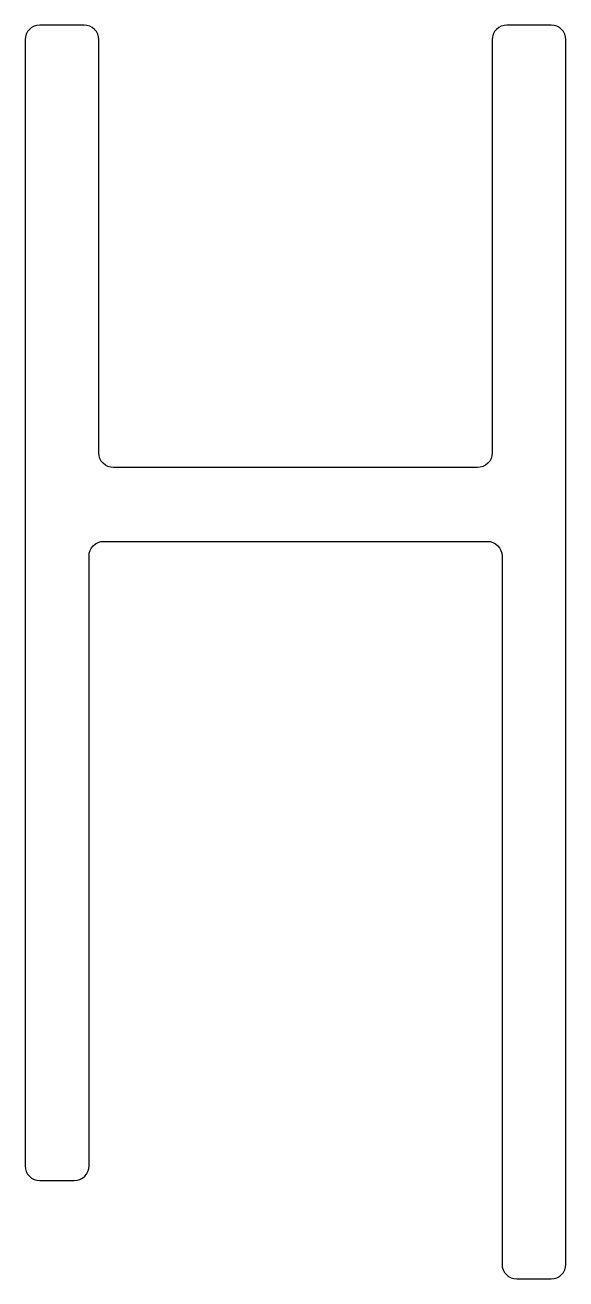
# Model space of a CAD drawing. Extents: x 147.2 to 158.2, y 209.1 to 234.6.
import ezdxf

# ---------------------------------------------------------------- set-up
doc = ezdxf.new("R2010")
doc.units = 0
doc.header["$LTSCALE"] = 15
doc.layers.add('121', color=7, linetype='CONTINUOUS')

msp = doc.modelspace()

# ---------------------------------------------------------------- linework, layer by layer
at = {"layer": '121', "color": 0, "linetype": 'CONTINUOUS'}
msp.add_lwpolyline([(147.199, 234.333), (147.199, 211.433, 0.414214), (147.499, 211.133), (148.199, 211.133, 0.414214), (148.499, 211.433), (148.499, 223.833, -0.414214), (148.799, 224.133), (156.599, 224.133, -0.414214), (156.899, 223.833), (156.899, 209.433, 0.414214), (157.199, 209.133), (157.899, 209.133, 0.414214), (158.199, 209.433), (158.199, 234.333, 0.414214), (157.899, 234.633), (156.999, 234.633, 0.414214), (156.699, 234.333), (156.699, 225.933, -0.414214), (156.399, 225.633), (148.999, 225.633, -0.414214), (148.699, 225.933), (148.699, 234.333, 0.414214), (148.399, 234.633), (147.499, 234.633, 0.414214)], format="xyb", close=True, dxfattribs=at)

doc.saveas('drawing.dxf')
